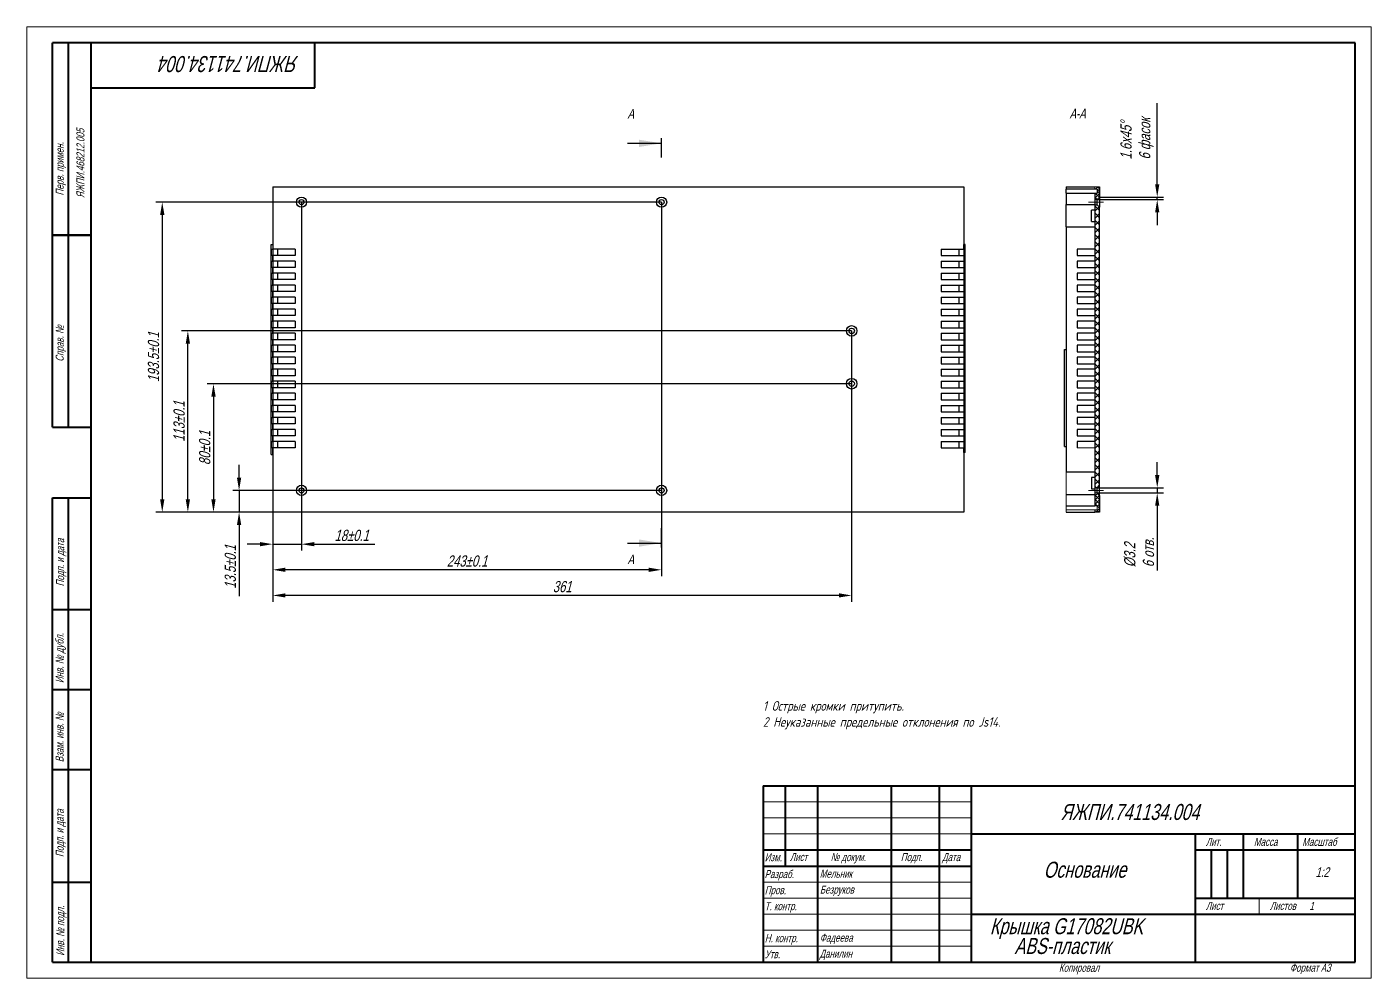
# Model space of a CAD drawing. Header units: millimetres. Extents: x 7140 to 8879, y -16257 to -5062.
# Drawn here: x 7579.3 to 7999.3, y -13839.9 to -13542.9 of the extents above; entities that cross this region are included whole.
import ezdxf

# ---------------------------------------------------------------- set-up
doc = ezdxf.new("R2010")
doc.units = ezdxf.units.MM
doc.linetypes.add('CENTERX2', pattern=[101.6, 63.5, -12.7, 12.7, -12.7])
doc.layers.get('DEFPOINTS').update_dxf_attribs({"color": 1, "lineweight": 0})
doc.layers.add('TONK', color=7, linetype='Continuous')
doc.layers.add('ОСЕВЫЕ', color=7, linetype='Continuous')
doc.layers.add('КА тонкая', color=7, linetype='Continuous', lineweight=15)
doc.styles.add('CLW', font='clw.shx', dxfattribs={"width": 0.75, "oblique": 15})
doc.styles.add('гост', font='GOST_1.TTF', dxfattribs={"oblique": 15, "height": 3})
doc.dimstyles.new('clw', dxfattribs={"dimtxt": 3.5, "dimasz": 4, "dimexe": 2, "dimexo": 0, "dimgap": 1, "dimtad": 1, "dimdec": 4, "dimzin": 0, "dimdsep": 46, "dimtxsty": 'CLW', "dimcen": 5, "dimclrd": 256, "dimclre": 256, "dimclrt": 256, "dimadec": 0, "dimazin": 0, "dimtfac": 1, "dimtdec": 4, "dimtmove": 0, "dimatfit": 1, "dimfxl": 1, "dimtolj": 1, "dimtzin": 0, "dimlwd": -1, "dimlwe": -1, "dimarcsym": 0})

# ---------------------------------------------------------------- blocks, each defined once
blk = doc.blocks.new('*D117')
at = {"linetype": 'Continuous', "transparency": 16777216}
for p, q in [((7777.61, -13597.66), (7777.61, -13714.46)), ((7656.11, -13612.36), (7656.11, -13714.46)), ((7773.61, -13712.46), (7660.11, -13712.46))]:
    blk.add_line(p, q, dxfattribs=at)
at = {"linetype": 'Continuous', "lineweight": 0, "transparency": 16777216}
for points in [[(7660.11, -13711.79), (7660.11, -13713.12), (7656.11, -13712.46)], [(7773.61, -13711.79), (7773.61, -13713.12), (7777.61, -13712.46)]]:
    blk.add_solid(points, dxfattribs=at)
at = {"layer": 'DEFPOINTS', "color": 0, "linetype": 'Continuous', "lineweight": 0, "transparency": 16777216}
for p in [(7777.61, -13597.66), (7656.11, -13612.36), (7656.11, -13712.46)]:
    blk.add_point(p, dxfattribs=at)
at = {"linetype": 'Continuous', "lineweight": 0, "transparency": 16777216, "insert": (7716.86, -13707.96), "char_height": 3.5, "attachment_point": 2, "style": 'CLW'}
blk.add_mtext('\\A1;243%%P0.1', dxfattribs=at)
blk = doc.blocks.new('*D118')
at = {"linetype": 'Continuous', "transparency": 16777216}
for p, q in [((7777.61, -13597.66), (7619.61, -13597.66)), ((7621.61, -13601.66), (7621.61, -13690.46)), ((7656.11, -13694.46), (7619.61, -13694.46))]:
    blk.add_line(p, q, dxfattribs=at)
at = {"linetype": 'Continuous', "lineweight": 0, "transparency": 16777216}
for points in [[(7620.94, -13601.66), (7622.28, -13601.66), (7621.61, -13597.66)], [(7620.94, -13690.46), (7622.28, -13690.46), (7621.61, -13694.46)]]:
    blk.add_solid(points, dxfattribs=at)
at = {"layer": 'DEFPOINTS', "color": 0, "linetype": 'Continuous', "lineweight": 0, "transparency": 16777216}
for p in [(7777.61, -13597.66), (7621.61, -13694.46), (7656.11, -13694.46)]:
    blk.add_point(p, dxfattribs=at)
at = {"linetype": 'Continuous', "lineweight": 0, "transparency": 16777216, "insert": (7617.11, -13646.06), "char_height": 3.5, "attachment_point": 2, "rotation": 90, "style": 'CLW'}
blk.add_mtext('\\A1;193.5%%P0.1', dxfattribs=at)
blk = doc.blocks.new('*D119')
at = {"linetype": 'Continuous', "transparency": 16777216}
for p, q in [((7665.11, -13597.66), (7665.11, -13706.46)), ((7656.11, -13694.46), (7656.11, -13706.46)), ((7652.11, -13704.46), (7648.11, -13704.46)), ((7656.11, -13704.46), (7665.11, -13704.46)), ((7669.11, -13704.46), (7688.02, -13704.46))]:
    blk.add_line(p, q, dxfattribs=at)
at = {"linetype": 'Continuous', "lineweight": 0, "transparency": 16777216}
for points in [[(7652.11, -13703.79), (7652.11, -13705.12), (7656.11, -13704.46)], [(7669.11, -13703.79), (7669.11, -13705.12), (7665.11, -13704.46)]]:
    blk.add_solid(points, dxfattribs=at)
at = {"layer": 'DEFPOINTS', "color": 0, "linetype": 'Continuous', "lineweight": 0, "transparency": 16777216}
for p in [(7665.11, -13597.66), (7656.11, -13694.46), (7665.11, -13704.46)]:
    blk.add_point(p, dxfattribs=at)
at = {"linetype": 'Continuous', "lineweight": 0, "transparency": 16777216, "insert": (7680.8, -13699.96), "char_height": 3.5, "attachment_point": 2, "style": 'CLW'}
blk.add_mtext('\\A1;18%%P0.1', dxfattribs=at)
blk = doc.blocks.new('*D120')
at = {"linetype": 'Continuous', "transparency": 16777216}
for p, q in [((7645.61, -13683.66), (7645.61, -13679.66)), ((7777.61, -13687.66), (7643.61, -13687.66)), ((7645.61, -13687.66), (7645.61, -13694.46)), ((7656.11, -13694.46), (7643.61, -13694.46)), ((7645.61, -13698.46), (7645.61, -13720.65))]:
    blk.add_line(p, q, dxfattribs=at)
at = {"linetype": 'Continuous', "lineweight": 0, "transparency": 16777216}
for points in [[(7644.94, -13683.66), (7646.28, -13683.66), (7645.61, -13687.66)], [(7644.94, -13698.46), (7646.28, -13698.46), (7645.61, -13694.46)]]:
    blk.add_solid(points, dxfattribs=at)
at = {"layer": 'DEFPOINTS', "color": 0, "linetype": 'Continuous', "lineweight": 0, "transparency": 16777216}
for p in [(7777.61, -13687.66), (7645.61, -13694.46), (7656.11, -13694.46)]:
    blk.add_point(p, dxfattribs=at)
at = {"linetype": 'Continuous', "lineweight": 0, "transparency": 16777216, "insert": (7641.11, -13711.55), "char_height": 3.5, "attachment_point": 2, "rotation": 90, "style": 'CLW'}
blk.add_mtext('\\A1;13.5%%P0.1', dxfattribs=at)
blk = doc.blocks.new('*D121')
at = {"linetype": 'Continuous', "transparency": 16777216}
for p, q in [((7837.01, -13654.36), (7635.61, -13654.36)), ((7637.61, -13658.36), (7637.61, -13690.46)), ((7656.11, -13694.46), (7635.61, -13694.46))]:
    blk.add_line(p, q, dxfattribs=at)
at = {"linetype": 'Continuous', "lineweight": 0, "transparency": 16777216}
for points in [[(7636.94, -13658.36), (7638.28, -13658.36), (7637.61, -13654.36)], [(7636.94, -13690.46), (7638.28, -13690.46), (7637.61, -13694.46)]]:
    blk.add_solid(points, dxfattribs=at)
at = {"layer": 'DEFPOINTS', "color": 0, "linetype": 'Continuous', "lineweight": 0, "transparency": 16777216}
for p in [(7837.01, -13654.36), (7637.61, -13694.46), (7656.11, -13694.46)]:
    blk.add_point(p, dxfattribs=at)
at = {"linetype": 'Continuous', "lineweight": 0, "transparency": 16777216, "insert": (7633.11, -13674.41), "char_height": 3.5, "attachment_point": 2, "rotation": 90, "style": 'CLW'}
blk.add_mtext('\\A1;80%%P0.1', dxfattribs=at)
blk = doc.blocks.new('*D122')
at = {"linetype": 'Continuous', "transparency": 16777216}
for p, q in [((7837.01, -13637.86), (7627.61, -13637.86)), ((7629.61, -13690.46), (7629.61, -13641.86)), ((7656.11, -13694.46), (7627.61, -13694.46))]:
    blk.add_line(p, q, dxfattribs=at)
at = {"linetype": 'Continuous', "lineweight": 0, "transparency": 16777216}
for points in [[(7628.94, -13641.86), (7630.28, -13641.86), (7629.61, -13637.86)], [(7628.94, -13690.46), (7630.28, -13690.46), (7629.61, -13694.46)]]:
    blk.add_solid(points, dxfattribs=at)
at = {"layer": 'DEFPOINTS', "color": 0, "linetype": 'Continuous', "lineweight": 0, "transparency": 16777216}
for p in [(7629.61, -13637.86), (7837.01, -13637.86), (7656.11, -13694.46)]:
    blk.add_point(p, dxfattribs=at)
at = {"linetype": 'Continuous', "lineweight": 0, "transparency": 16777216, "insert": (7625.11, -13666.16), "char_height": 3.5, "attachment_point": 2, "rotation": 90, "style": 'CLW'}
blk.add_mtext('\\A1;113%%P0.1', dxfattribs=at)
blk = doc.blocks.new('*D123')
at = {"linetype": 'Continuous', "transparency": 16777216}
for p, q in [((7656.11, -13612.36), (7656.11, -13722.46)), ((7837.01, -13637.86), (7837.01, -13722.46)), ((7833.01, -13720.46), (7660.11, -13720.46))]:
    blk.add_line(p, q, dxfattribs=at)
at = {"linetype": 'Continuous', "lineweight": 0, "transparency": 16777216}
for points in [[(7660.11, -13719.79), (7660.11, -13721.12), (7656.11, -13720.46)], [(7833.01, -13719.79), (7833.01, -13721.12), (7837.01, -13720.46)]]:
    blk.add_solid(points, dxfattribs=at)
at = {"layer": 'DEFPOINTS', "color": 0, "linetype": 'Continuous', "lineweight": 0, "transparency": 16777216}
for p in [(7656.11, -13612.36), (7837.01, -13637.86), (7656.11, -13720.46)]:
    blk.add_point(p, dxfattribs=at)
at = {"linetype": 'Continuous', "lineweight": 0, "transparency": 16777216, "insert": (7746.56, -13715.96), "char_height": 3.5, "attachment_point": 2, "style": 'CLW'}
blk.add_mtext('\\A1;361', dxfattribs=at)
blk = doc.blocks.new('*D124')
at = {"linetype": 'Continuous', "transparency": 16777216}
for p, q in [((7932.48, -13592.06), (7932.48, -13566.75)), ((7913.68, -13596.86), (7934.48, -13596.86)), ((7914.48, -13596.06), (7934.48, -13596.06)), ((7932.48, -13596.86), (7932.48, -13596.06)), ((7932.48, -13600.86), (7932.48, -13604.86))]:
    blk.add_line(p, q, dxfattribs=at)
at = {"linetype": 'Continuous', "lineweight": 0, "transparency": 16777216}
for points in [[(7931.81, -13592.06), (7933.15, -13592.06), (7932.48, -13596.06)], [(7931.81, -13600.86), (7933.15, -13600.86), (7932.48, -13596.86)]]:
    blk.add_solid(points, dxfattribs=at)
at = {"layer": 'DEFPOINTS', "color": 0, "linetype": 'Continuous', "lineweight": 0, "transparency": 16777216}
for p in [(7913.68, -13596.86), (7914.48, -13596.06), (7932.48, -13596.06)]:
    blk.add_point(p, dxfattribs=at)
at = {"linetype": 'Continuous', "lineweight": 0, "transparency": 16777216, "insert": (7920.98, -13584.36), "char_height": 3.5, "attachment_point": 1, "rotation": 90, "style": 'CLW'}
blk.add_mtext('\\A1;1.6x45%%D\\P6 фасок', dxfattribs=at)
blk = doc.blocks.new('*D125')
at = {"linetype": 'Continuous', "transparency": 16777216}
for p, q in [((7932.48, -13682.86), (7932.48, -13678.86)), ((7913.68, -13686.86), (7934.48, -13686.86)), ((7932.48, -13686.86), (7932.48, -13688.46)), ((7913.68, -13688.46), (7934.48, -13688.46)), ((7932.48, -13692.46), (7932.48, -13712.67))]:
    blk.add_line(p, q, dxfattribs=at)
at = {"linetype": 'Continuous', "lineweight": 0, "transparency": 16777216}
for points in [[(7931.81, -13682.86), (7933.15, -13682.86), (7932.48, -13686.86)], [(7931.81, -13692.46), (7933.15, -13692.46), (7932.48, -13688.46)]]:
    blk.add_solid(points, dxfattribs=at)
at = {"layer": 'DEFPOINTS', "color": 0, "linetype": 'Continuous', "lineweight": 0, "transparency": 16777216}
for p in [(7913.68, -13686.86), (7932.48, -13686.86), (7913.68, -13688.46)]:
    blk.add_point(p, dxfattribs=at)
at = {"linetype": 'Continuous', "lineweight": 30, "transparency": 16777216, "insert": (7922.15, -13711.67), "char_height": 3.5, "attachment_point": 1, "rotation": 90, "style": 'CLW'}
blk.add_mtext('\\A1;%%C3.2\\P6 отв.', dxfattribs=at)

msp = doc.modelspace()

# ---------------------------------------------------------------- hatches: boundary and pattern name
at = {"layer": 'КА тонкая', "linetype": 'ByBlock', "lineweight": 0, "ltscale": 20}
h = msp.add_hatch(dxfattribs=at)
h.set_pattern_fill('ANSI37', color=256, scale=0.3)
h.set_pattern_definition([(45, (0, 322.0025), (-0.67351921, 0.67351921), []), (135, (0, 322.0025), (-0.67351921, -0.67351921), [])])
h.paths.add_polyline_path([(7912.98059, -13692.45796), (7913.73059, -13692.45796), (7913.73059, -13693.70796), (7912.98059, -13693.70796), (7912.98059, -13694.45796), (7914.48059, -13694.45796), (7914.48059, -13689.25796), (7913.68059, -13688.45796), (7912.98059, -13688.45796)])
h.paths.add_polyline_path([(7912.98059, -13596.85796), (7913.68059, -13596.85796), (7914.48059, -13596.05796), (7914.48059, -13592.85796), (7912.98059, -13592.85796), (7912.98059, -13593.60796), (7913.73059, -13593.60796), (7913.73059, -13594.85796), (7912.98059, -13594.85796)])
h = msp.add_hatch(dxfattribs=at)
h.set_pattern_fill('ANSI37', color=256, scale=0.5)
h.set_pattern_definition([(45, (0, 322.0025), (-1.12253202, 1.12253202), []), (135, (0, 322.0025), (-1.12253202, -1.12253202), [])])
edge = h.paths.add_edge_path()
edge.add_line((7914.48059, -13686.05796), (7914.48059, -13599.25796))
edge.add_line((7914.48059, -13599.25796), (7913.68059, -13598.45796))
edge.add_line((7912.98059, -13598.45796), (7913.68059, -13598.45796))
edge.add_line((7912.98059, -13598.45796), (7912.98059, -13686.85796))

# ---------------------------------------------------------------- linework, layer by layer
at = {"color": 7, "linetype": 'Continuous', "lineweight": 40}
for p, q in [((7587.30999, -13667.94486), (7587.30999, -13547.94486)), ((7599.30999, -13547.94486), (7587.30999, -13547.94486)), ((7587.30999, -13667.94486), (7587.30999, -13547.94486)), ((7592.30999, -13667.94486), (7592.30999, -13547.94486)), ((7592.30999, -13667.94486), (7592.30999, -13547.94486)), ((7994.30999, -13547.94486), (7599.30999, -13547.94486)), ((7599.30999, -13547.94486), (7599.30999, -13834.94486)), ((7669.30999, -13561.94486), (7669.30999, -13547.94486)), ((7994.30999, -13834.94486), (7994.30999, -13547.94486)), ((7599.30999, -13561.94486), (7669.30999, -13561.94486)), ((7587.30999, -13607.94486), (7599.30999, -13607.94486)), ((7599.30999, -13607.94486), (7587.30999, -13607.94486)), ((7587.30999, -13667.94486), (7599.30999, -13667.94486)), ((7587.30999, -13834.94486), (7587.30999, -13689.94486)), ((7587.30999, -13689.94486), (7599.30999, -13689.94486)), ((7592.30999, -13834.94486), (7592.30999, -13689.94486)), ((7599.30999, -13724.94486), (7587.30999, -13724.94486)), ((7599.30999, -13749.94486), (7587.30999, -13749.94486)), ((7599.30999, -13774.94486), (7587.30999, -13774.94486)), ((7809.30999, -13779.94486), (7994.30999, -13779.94486)), ((7809.30999, -13779.94486), (7809.30999, -13834.94486)), ((7816.30999, -13804.94486), (7816.30999, -13779.94486)), ((7826.30999, -13779.94486), (7826.30999, -13834.94486)), ((7849.30999, -13779.94486), (7849.30999, -13834.94486)), ((7864.30999, -13779.94486), (7864.30999, -13834.94486)), ((7874.30999, -13779.94486), (7874.30999, -13834.94486)), ((7874.30999, -13794.94486), (7994.30999, -13794.94486)), ((7944.30999, -13794.94486), (7944.30999, -13834.94486)), ((7959.30999, -13794.94486), (7959.30999, -13814.94486)), ((7976.30999, -13794.94486), (7976.30999, -13814.94486)), ((7809.30999, -13799.94486), (7874.30999, -13799.94486)), ((7944.30999, -13799.94486), (7994.30999, -13799.94486)), ((7949.30999, -13799.94486), (7949.30999, -13814.94486)), ((7954.30999, -13799.94486), (7954.30999, -13814.94486)), ((7809.30999, -13804.94486), (7874.30999, -13804.94486)), ((7587.30999, -13809.94486), (7599.30999, -13809.94486)), ((7944.30999, -13814.94486), (7994.30999, -13814.94486)), ((7874.30999, -13819.94486), (7994.30999, -13819.94486)), ((7587.30999, -13834.94486), (7599.30999, -13834.94486)), ((7599.30999, -13834.94486), (7994.30999, -13834.94486))]:
    msp.add_line(p, q, dxfattribs=at)
at = {"color": 7, "linetype": 'Continuous', "lineweight": 15}
for p, q in [((7599.30999, -13547.94486), (7599.30999, -13834.94486)), ((7912.98059, -13592.85796), (7912.98059, -13593.60796)), ((7912.98059, -13592.85796), (7914.48059, -13592.85796)), ((7907.48059, -13674.35796), (7912.98059, -13674.35796)), ((7903.98059, -13681.90796), (7903.98059, -13688.90796)), ((7903.98059, -13688.90796), (7903.98059, -13692.45796)), ((7912.98059, -13688.45796), (7913.68059, -13688.45796)), ((7914.48059, -13689.25796), (7913.68059, -13688.45796)), ((7903.98059, -13692.45796), (7903.98059, -13693.70796)), ((7903.98059, -13693.70796), (7903.98059, -13694.45796)), ((7912.98059, -13693.70796), (7903.98059, -13693.70796)), ((7912.98059, -13692.45796), (7913.73059, -13692.45796)), ((7913.73059, -13693.70796), (7912.98059, -13693.70796)), ((7913.73059, -13692.45796), (7913.73059, -13693.70796)), ((7964.30999, -13814.94486), (7964.30999, -13819.94486))]:
    msp.add_line(p, q, dxfattribs=at)
at = {"color": 7, "linetype": 'Continuous', "lineweight": 30}
for p, q in [((7766.97012, -13579.29796), (7777.61012, -13579.29796)), ((7656.11011, -13592.85796), (7656.11011, -13610.85796)), ((7656.11011, -13592.85796), (7872.01012, -13592.85796)), ((7872.01012, -13592.85796), (7872.01012, -13612.35796)), ((7903.98059, -13592.85796), (7903.98059, -13593.60796)), ((7903.98059, -13592.85796), (7912.98059, -13592.85796)), ((7912.98059, -13593.60796), (7903.98059, -13593.60796)), ((7903.98059, -13594.85796), (7903.98059, -13593.60796)), ((7903.98059, -13594.85796), (7903.98059, -13598.40796)), ((7903.98059, -13594.85796), (7912.98059, -13594.85796)), ((7913.73059, -13593.60796), (7912.98059, -13593.60796)), ((7912.98059, -13594.85796), (7912.98059, -13596.85796)), ((7912.98059, -13594.85796), (7913.73059, -13594.85796)), ((7913.73059, -13593.60796), (7913.73059, -13594.85796)), ((7914.48059, -13592.85796), (7914.48059, -13596.05796)), ((7903.98059, -13605.40796), (7903.98059, -13598.40796)), ((7903.98059, -13598.40796), (7912.98059, -13598.40796)), ((7913.68059, -13596.85796), (7912.98059, -13596.85796)), ((7912.98059, -13596.85796), (7912.98059, -13598.45796)), ((7912.98059, -13598.45796), (7912.98059, -13686.85796)), ((7912.98059, -13598.45796), (7913.68059, -13598.45796)), ((7913.68059, -13596.85796), (7914.48059, -13596.05796)), ((7913.68059, -13598.45796), (7913.68059, -13596.85796)), ((7914.48059, -13599.25796), (7913.68059, -13598.45796)), ((7912.98059, -13600.15796), (7911.98059, -13600.15796)), ((7911.98059, -13603.65796), (7911.98059, -13600.15796)), ((7911.98059, -13603.65796), (7912.98059, -13603.65796)), ((7903.98059, -13605.40796), (7912.98059, -13605.40796)), ((7903.98059, -13605.40796), (7903.98059, -13681.90796)), ((7655.61012, -13610.85796), (7656.11011, -13610.85796)), ((7655.61012, -13676.45796), (7655.61012, -13610.85796)), ((7656.11011, -13610.85796), (7656.11011, -13612.35796)), ((7872.01012, -13612.35796), (7872.01012, -13610.85796)), ((7872.51012, -13610.85796), (7872.01012, -13610.85796)), ((7872.51012, -13675.85796), (7872.51012, -13610.85796)), ((7655.77679, -13614.35796), (7655.77679, -13612.35796)), ((7655.77679, -13612.35796), (7656.11011, -13612.35796)), ((7656.11011, -13614.35796), (7655.77679, -13614.35796)), ((7655.77679, -13618.10796), (7655.77679, -13616.10796)), ((7655.77679, -13616.10796), (7656.11011, -13616.10796)), ((7663.11011, -13612.35796), (7656.11011, -13612.35796)), ((7656.11011, -13616.10796), (7656.11011, -13614.35796)), ((7663.11011, -13614.35796), (7656.11011, -13614.35796)), ((7663.11011, -13616.10796), (7656.11011, -13616.10796)), ((7657.61011, -13612.35796), (7657.61011, -13614.35796)), ((7657.61011, -13616.10796), (7657.61011, -13618.10796)), ((7663.11011, -13612.35796), (7663.11011, -13614.35796)), ((7663.11011, -13616.10796), (7663.11011, -13618.10796)), ((7865.01012, -13612.35796), (7872.01012, -13612.35796)), ((7865.01012, -13612.35796), (7865.01012, -13614.35796)), ((7865.01012, -13614.35796), (7872.01012, -13614.35796)), ((7865.01012, -13616.10796), (7872.01012, -13616.10796)), ((7865.01012, -13616.10796), (7865.01012, -13618.10796)), ((7870.51012, -13612.35796), (7870.51012, -13614.35796)), ((7870.51012, -13616.10796), (7870.51012, -13618.10796)), ((7872.01012, -13612.35796), (7872.01012, -13614.35796)), ((7872.01012, -13612.35796), (7872.34345, -13612.35796)), ((7872.01012, -13614.35796), (7872.01012, -13616.10796)), ((7872.34345, -13614.35796), (7872.01012, -13614.35796)), ((7872.01012, -13616.10796), (7872.01012, -13618.10796)), ((7872.01012, -13616.10796), (7872.34345, -13616.10796)), ((7872.34345, -13612.35796), (7872.34345, -13614.35796)), ((7872.34345, -13616.10796), (7872.34345, -13618.10796)), ((7907.48059, -13612.35796), (7907.48059, -13614.35796)), ((7912.98059, -13612.35796), (7907.48059, -13612.35796)), ((7907.48059, -13614.35796), (7912.98059, -13614.35796)), ((7907.48059, -13616.10796), (7907.48059, -13618.10796)), ((7912.98059, -13616.10796), (7907.48059, -13616.10796)), ((7656.11011, -13618.10796), (7655.77679, -13618.10796)), ((7655.77679, -13621.85796), (7655.77679, -13619.85796)), ((7655.77679, -13619.85796), (7656.11011, -13619.85796)), ((7656.11011, -13619.85796), (7656.11011, -13618.10796)), ((7663.11011, -13618.10796), (7656.11011, -13618.10796)), ((7663.11011, -13619.85796), (7656.11011, -13619.85796)), ((7657.61011, -13619.85796), (7657.61011, -13621.85796)), ((7663.11011, -13619.85796), (7663.11011, -13621.85796)), ((7865.01012, -13618.10796), (7872.01012, -13618.10796)), ((7865.01012, -13619.85796), (7872.01012, -13619.85796)), ((7865.01012, -13619.85796), (7865.01012, -13621.85796)), ((7870.51012, -13619.85796), (7870.51012, -13621.85796)), ((7872.01012, -13618.10796), (7872.01012, -13619.85796)), ((7872.34345, -13618.10796), (7872.01012, -13618.10796)), ((7872.01012, -13619.85796), (7872.01012, -13621.85796)), ((7872.01012, -13619.85796), (7872.34345, -13619.85796)), ((7872.34345, -13619.85796), (7872.34345, -13621.85796)), ((7907.48059, -13618.10796), (7912.98059, -13618.10796)), ((7907.48059, -13619.85796), (7907.48059, -13621.85796)), ((7912.98059, -13619.85796), (7907.48059, -13619.85796)), ((7656.11011, -13621.85796), (7655.77679, -13621.85796)), ((7655.77679, -13623.60796), (7656.11011, -13623.60796)), ((7655.77679, -13625.60796), (7655.77679, -13623.60796)), ((7656.11011, -13623.60796), (7656.11011, -13621.85796)), ((7663.11011, -13621.85796), (7656.11011, -13621.85796)), ((7663.11011, -13623.60796), (7656.11011, -13623.60796)), ((7657.61011, -13623.60796), (7657.61011, -13625.60796)), ((7663.11011, -13623.60796), (7663.11011, -13625.60796)), ((7865.01012, -13621.85796), (7872.01012, -13621.85796)), ((7865.01012, -13623.60796), (7872.01012, -13623.60796)), ((7865.01012, -13623.60796), (7865.01012, -13625.60796)), ((7870.51012, -13623.60796), (7870.51012, -13625.60796)), ((7872.01012, -13621.85796), (7872.01012, -13623.60796)), ((7872.34345, -13621.85796), (7872.01012, -13621.85796)), ((7872.01012, -13623.60796), (7872.01012, -13625.60796)), ((7872.01012, -13623.60796), (7872.34345, -13623.60796)), ((7872.34345, -13623.60796), (7872.34345, -13625.60796)), ((7907.48059, -13621.85796), (7912.98059, -13621.85796)), ((7907.48059, -13623.60796), (7907.48059, -13625.60796)), ((7912.98059, -13623.60796), (7907.48059, -13623.60796)), ((7656.11011, -13625.60796), (7655.77679, -13625.60796)), ((7655.77679, -13627.35796), (7656.11011, -13627.35796)), ((7655.77679, -13629.35796), (7655.77679, -13627.35796)), ((7656.11011, -13627.35796), (7656.11011, -13625.60796)), ((7663.11011, -13625.60796), (7656.11011, -13625.60796)), ((7663.11011, -13627.35796), (7656.11011, -13627.35796)), ((7657.61011, -13627.35796), (7657.61011, -13629.35796)), ((7663.11011, -13627.35796), (7663.11011, -13629.35796)), ((7865.01012, -13625.60796), (7872.01012, -13625.60796)), ((7865.01012, -13627.35796), (7872.01012, -13627.35796)), ((7865.01012, -13627.35796), (7865.01012, -13629.35796)), ((7870.51012, -13627.35796), (7870.51012, -13629.35796)), ((7872.01012, -13625.60796), (7872.01012, -13627.35796)), ((7872.34345, -13625.60796), (7872.01012, -13625.60796)), ((7872.01012, -13627.35796), (7872.01012, -13629.35796)), ((7872.01012, -13627.35796), (7872.34345, -13627.35796)), ((7872.34345, -13627.35796), (7872.34345, -13629.35796)), ((7907.48059, -13625.60796), (7912.98059, -13625.60796)), ((7907.48059, -13627.35796), (7907.48059, -13629.35796)), ((7912.98059, -13627.35796), (7907.48059, -13627.35796)), ((7656.11011, -13629.35796), (7655.77679, -13629.35796)), ((7655.77679, -13631.10796), (7656.11011, -13631.10796)), ((7655.77679, -13633.10796), (7655.77679, -13631.10796)), ((7656.11011, -13633.10796), (7655.77679, -13633.10796)), ((7656.11011, -13631.10796), (7656.11011, -13629.35796)), ((7663.11011, -13629.35796), (7656.11011, -13629.35796)), ((7663.11011, -13631.10796), (7656.11011, -13631.10796)), ((7656.11011, -13634.85796), (7656.11011, -13633.10796)), ((7663.11011, -13633.10796), (7656.11011, -13633.10796)), ((7657.61011, -13631.10796), (7657.61011, -13633.10796)), ((7663.11011, -13631.10796), (7663.11011, -13633.10796)), ((7865.01012, -13629.35796), (7872.01012, -13629.35796)), ((7865.01012, -13631.10796), (7872.01012, -13631.10796)), ((7865.01012, -13631.10796), (7865.01012, -13633.10796)), ((7865.01012, -13633.10796), (7872.01012, -13633.10796)), ((7870.51012, -13631.10796), (7870.51012, -13633.10796)), ((7872.01012, -13629.35796), (7872.01012, -13631.10796)), ((7872.34345, -13629.35796), (7872.01012, -13629.35796)), ((7872.01012, -13631.10796), (7872.01012, -13633.10796)), ((7872.01012, -13631.10796), (7872.34345, -13631.10796)), ((7872.01012, -13633.10796), (7872.01012, -13634.85796)), ((7872.34345, -13633.10796), (7872.01012, -13633.10796)), ((7872.34345, -13631.10796), (7872.34345, -13633.10796)), ((7907.48059, -13629.35796), (7912.98059, -13629.35796)), ((7907.48059, -13631.10796), (7907.48059, -13633.10796)), ((7912.98059, -13631.10796), (7907.48059, -13631.10796)), ((7907.48059, -13633.10796), (7912.98059, -13633.10796)), ((7655.77679, -13634.85796), (7656.11011, -13634.85796)), ((7655.77679, -13636.85796), (7655.77679, -13634.85796)), ((7656.11011, -13636.85796), (7655.77679, -13636.85796)), ((7663.11011, -13634.85796), (7656.11011, -13634.85796)), ((7656.11011, -13638.60796), (7656.11011, -13636.85796)), ((7663.11011, -13636.85796), (7656.11011, -13636.85796)), ((7657.61011, -13634.85796), (7657.61011, -13636.85796)), ((7663.11011, -13634.85796), (7663.11011, -13636.85796)), ((7865.01012, -13634.85796), (7872.01012, -13634.85796)), ((7865.01012, -13634.85796), (7865.01012, -13636.85796)), ((7865.01012, -13636.85796), (7872.01012, -13636.85796)), ((7870.51012, -13634.85796), (7870.51012, -13636.85796)), ((7872.01012, -13634.85796), (7872.01012, -13636.85796)), ((7872.01012, -13634.85796), (7872.34345, -13634.85796)), ((7872.01012, -13636.85796), (7872.01012, -13638.60796)), ((7872.34345, -13636.85796), (7872.01012, -13636.85796)), ((7872.34345, -13634.85796), (7872.34345, -13636.85796)), ((7907.48059, -13634.85796), (7907.48059, -13636.85796)), ((7912.98059, -13634.85796), (7907.48059, -13634.85796)), ((7907.48059, -13636.85796), (7912.98059, -13636.85796)), ((7655.77679, -13638.60796), (7656.11011, -13638.60796)), ((7655.77679, -13640.60796), (7655.77679, -13638.60796)), ((7656.11011, -13640.60796), (7655.77679, -13640.60796)), ((7663.11011, -13638.60796), (7656.11011, -13638.60796)), ((7656.11011, -13642.35796), (7656.11011, -13640.60796)), ((7663.11011, -13640.60796), (7656.11011, -13640.60796)), ((7657.61011, -13638.60796), (7657.61011, -13640.60796)), ((7663.11011, -13638.60796), (7663.11011, -13640.60796)), ((7865.01012, -13638.60796), (7872.01012, -13638.60796)), ((7865.01012, -13638.60796), (7865.01012, -13640.60796)), ((7865.01012, -13640.60796), (7872.01012, -13640.60796)), ((7870.51012, -13638.60796), (7870.51012, -13640.60796)), ((7872.01012, -13638.60796), (7872.01012, -13640.60796)), ((7872.01012, -13638.60796), (7872.34345, -13638.60796)), ((7872.01012, -13640.60796), (7872.01012, -13642.35796)), ((7872.34345, -13640.60796), (7872.01012, -13640.60796)), ((7872.34345, -13638.60796), (7872.34345, -13640.60796)), ((7907.48059, -13638.60796), (7907.48059, -13640.60796)), ((7912.98059, -13638.60796), (7907.48059, -13638.60796)), ((7907.48059, -13640.60796), (7912.98059, -13640.60796)), ((7655.77679, -13642.35796), (7656.11011, -13642.35796)), ((7655.77679, -13644.35796), (7655.77679, -13642.35796)), ((7656.11011, -13644.35796), (7655.77679, -13644.35796)), ((7663.11011, -13642.35796), (7656.11011, -13642.35796)), ((7656.11011, -13646.10796), (7656.11011, -13644.35796)), ((7663.11011, -13644.35796), (7656.11011, -13644.35796)), ((7657.61011, -13642.35796), (7657.61011, -13644.35796)), ((7663.11011, -13642.35796), (7663.11011, -13644.35796)), ((7865.01012, -13642.35796), (7872.01012, -13642.35796)), ((7865.01012, -13642.35796), (7865.01012, -13644.35796)), ((7865.01012, -13644.35796), (7872.01012, -13644.35796)), ((7870.51012, -13642.35796), (7870.51012, -13644.35796)), ((7872.01012, -13642.35796), (7872.01012, -13644.35796)), ((7872.01012, -13642.35796), (7872.34345, -13642.35796)), ((7872.01012, -13644.35796), (7872.01012, -13646.10796)), ((7872.34345, -13644.35796), (7872.01012, -13644.35796)), ((7872.34345, -13642.35796), (7872.34345, -13644.35796)), ((7903.48059, -13643.65796), (7903.98059, -13643.65796)), ((7903.48059, -13673.95796), (7903.48059, -13643.65796)), ((7907.48059, -13642.35796), (7907.48059, -13644.35796)), ((7912.98059, -13642.35796), (7907.48059, -13642.35796)), ((7907.48059, -13644.35796), (7912.98059, -13644.35796)), ((7655.77679, -13646.10796), (7656.11011, -13646.10796)), ((7655.77679, -13648.10796), (7655.77679, -13646.10796)), ((7656.11011, -13648.10796), (7655.77679, -13648.10796)), ((7655.77679, -13649.85796), (7656.11011, -13649.85796)), ((7655.77679, -13651.85796), (7655.77679, -13649.85796)), ((7663.11011, -13646.10796), (7656.11011, -13646.10796)), ((7656.11011, -13649.85796), (7656.11011, -13648.10796)), ((7663.11011, -13648.10796), (7656.11011, -13648.10796)), ((7663.11011, -13649.85796), (7656.11011, -13649.85796)), ((7657.61011, -13646.10796), (7657.61011, -13648.10796)), ((7657.61011, -13649.85796), (7657.61011, -13651.85796)), ((7663.11011, -13646.10796), (7663.11011, -13648.10796)), ((7663.11011, -13649.85796), (7663.11011, -13651.85796)), ((7865.01012, -13646.10796), (7872.01012, -13646.10796)), ((7865.01012, -13646.10796), (7865.01012, -13648.10796)), ((7865.01012, -13648.10796), (7872.01012, -13648.10796)), ((7865.01012, -13649.85796), (7872.01012, -13649.85796)), ((7865.01012, -13649.85796), (7865.01012, -13651.85796)), ((7870.51012, -13646.10796), (7870.51012, -13648.10796)), ((7870.51012, -13649.85796), (7870.51012, -13651.85796)), ((7872.01012, -13646.10796), (7872.01012, -13648.10796)), ((7872.01012, -13646.10796), (7872.34345, -13646.10796)), ((7872.01012, -13648.10796), (7872.01012, -13649.85796)), ((7872.34345, -13648.10796), (7872.01012, -13648.10796)), ((7872.01012, -13649.85796), (7872.01012, -13651.85796)), ((7872.01012, -13649.85796), (7872.34345, -13649.85796)), ((7872.34345, -13646.10796), (7872.34345, -13648.10796)), ((7872.34345, -13649.85796), (7872.34345, -13651.85796)), ((7907.48059, -13646.10796), (7907.48059, -13648.10796)), ((7912.98059, -13646.10796), (7907.48059, -13646.10796)), ((7907.48059, -13648.10796), (7912.98059, -13648.10796)), ((7907.48059, -13649.85796), (7907.48059, -13651.85796)), ((7912.98059, -13649.85796), (7907.48059, -13649.85796)), ((7656.11011, -13651.85796), (7655.77679, -13651.85796)), ((7655.77679, -13653.60796), (7656.11011, -13653.60796)), ((7655.77679, -13655.60796), (7655.77679, -13653.60796)), ((7656.11011, -13653.60796), (7656.11011, -13651.85796)), ((7663.11011, -13651.85796), (7656.11011, -13651.85796)), ((7663.11011, -13653.60796), (7656.11011, -13653.60796)), ((7657.61011, -13653.60796), (7657.61011, -13655.60796)), ((7663.11011, -13653.60796), (7663.11011, -13655.60796)), ((7865.01012, -13651.85796), (7872.01012, -13651.85796)), ((7865.01012, -13653.60796), (7872.01012, -13653.60796)), ((7865.01012, -13653.60796), (7865.01012, -13655.60796)), ((7870.51012, -13653.60796), (7870.51012, -13655.60796)), ((7872.01012, -13651.85796), (7872.01012, -13653.60796)), ((7872.34345, -13651.85796), (7872.01012, -13651.85796)), ((7872.01012, -13653.60796), (7872.01012, -13655.60796)), ((7872.01012, -13653.60796), (7872.34345, -13653.60796)), ((7872.34345, -13653.60796), (7872.34345, -13655.60796)), ((7907.48059, -13651.85796), (7912.98059, -13651.85796)), ((7907.48059, -13653.60796), (7907.48059, -13655.60796)), ((7912.98059, -13653.60796), (7907.48059, -13653.60796)), ((7656.11011, -13655.60796), (7655.77679, -13655.60796)), ((7655.77679, -13657.35796), (7656.11011, -13657.35796)), ((7655.77679, -13659.35796), (7655.77679, -13657.35796)), ((7656.11011, -13657.35796), (7656.11011, -13655.60796)), ((7663.11011, -13655.60796), (7656.11011, -13655.60796)), ((7663.11011, -13657.35796), (7656.11011, -13657.35796)), ((7657.61011, -13657.35796), (7657.61011, -13659.35796)), ((7663.11011, -13657.35796), (7663.11011, -13659.35796)), ((7865.01012, -13655.60796), (7872.01012, -13655.60796)), ((7865.01012, -13657.35796), (7872.01012, -13657.35796)), ((7865.01012, -13657.35796), (7865.01012, -13659.35796)), ((7870.51012, -13657.35796), (7870.51012, -13659.35796)), ((7872.01012, -13655.60796), (7872.01012, -13657.35796)), ((7872.34345, -13655.60796), (7872.01012, -13655.60796)), ((7872.01012, -13657.35796), (7872.01012, -13659.35796)), ((7872.01012, -13657.35796), (7872.34345, -13657.35796)), ((7872.34345, -13657.35796), (7872.34345, -13659.35796)), ((7907.48059, -13655.60796), (7912.98059, -13655.60796)), ((7907.48059, -13657.35796), (7907.48059, -13659.35796)), ((7912.98059, -13657.35796), (7907.48059, -13657.35796)), ((7656.11011, -13659.35796), (7655.77679, -13659.35796)), ((7655.77679, -13661.10796), (7656.11011, -13661.10796)), ((7655.77679, -13663.10796), (7655.77679, -13661.10796)), ((7656.11011, -13661.10796), (7656.11011, -13659.35796)), ((7663.11011, -13659.35796), (7656.11011, -13659.35796)), ((7663.11011, -13661.10796), (7656.11011, -13661.10796)), ((7657.61011, -13661.10796), (7657.61011, -13663.10796)), ((7663.11011, -13661.10796), (7663.11011, -13663.10796)), ((7865.01012, -13659.35796), (7872.01012, -13659.35796)), ((7865.01012, -13661.10796), (7872.01012, -13661.10796)), ((7865.01012, -13661.10796), (7865.01012, -13663.10796)), ((7870.51012, -13661.10796), (7870.51012, -13663.10796)), ((7872.01012, -13659.35796), (7872.01012, -13661.10796)), ((7872.34345, -13659.35796), (7872.01012, -13659.35796)), ((7872.01012, -13661.10796), (7872.01012, -13663.10796)), ((7872.01012, -13661.10796), (7872.34345, -13661.10796)), ((7872.34345, -13661.10796), (7872.34345, -13663.10796)), ((7907.48059, -13659.35796), (7912.98059, -13659.35796)), ((7907.48059, -13661.10796), (7907.48059, -13663.10796)), ((7912.98059, -13661.10796), (7907.48059, -13661.10796)), ((7656.11011, -13663.10796), (7655.77679, -13663.10796)), ((7655.77679, -13664.85796), (7656.11011, -13664.85796)), ((7655.77679, -13666.85796), (7655.77679, -13664.85796)), ((7656.11011, -13664.85796), (7656.11011, -13663.10796)), ((7663.11011, -13663.10796), (7656.11011, -13663.10796)), ((7663.11011, -13664.85796), (7656.11011, -13664.85796)), ((7657.61011, -13664.85796), (7657.61011, -13666.85796)), ((7663.11011, -13664.85796), (7663.11011, -13666.85796)), ((7865.01012, -13663.10796), (7872.01012, -13663.10796)), ((7865.01012, -13664.85796), (7872.01012, -13664.85796)), ((7865.01012, -13664.85796), (7865.01012, -13666.85796)), ((7870.51012, -13664.85796), (7870.51012, -13666.85796)), ((7872.01012, -13663.10796), (7872.01012, -13664.85796)), ((7872.34345, -13663.10796), (7872.01012, -13663.10796)), ((7872.01012, -13664.85796), (7872.01012, -13666.85796)), ((7872.01012, -13664.85796), (7872.34345, -13664.85796)), ((7872.34345, -13664.85796), (7872.34345, -13666.85796)), ((7907.48059, -13663.10796), (7912.98059, -13663.10796)), ((7907.48059, -13664.85796), (7907.48059, -13666.85796)), ((7912.98059, -13664.85796), (7907.48059, -13664.85796)), ((7656.11011, -13666.85796), (7655.77679, -13666.85796)), ((7655.77679, -13668.60796), (7656.11011, -13668.60796)), ((7655.77679, -13670.60796), (7655.77679, -13668.60796)), ((7656.11011, -13670.60796), (7655.77679, -13670.60796)), ((7656.11011, -13668.60796), (7656.11011, -13666.85796)), ((7663.11011, -13666.85796), (7656.11011, -13666.85796)), ((7663.11011, -13668.60796), (7656.11011, -13668.60796)), ((7656.11011, -13672.35796), (7656.11011, -13670.60796)), ((7663.11011, -13670.60796), (7656.11011, -13670.60796)), ((7657.61011, -13668.60796), (7657.61011, -13670.60796)), ((7663.11011, -13668.60796), (7663.11011, -13670.60796)), ((7865.01012, -13666.85796), (7872.01012, -13666.85796)), ((7865.01012, -13668.60796), (7872.01012, -13668.60796)), ((7865.01012, -13668.60796), (7865.01012, -13670.60796)), ((7865.01012, -13670.60796), (7872.01012, -13670.60796)), ((7870.51012, -13668.60796), (7870.51012, -13670.60796)), ((7872.01012, -13666.85796), (7872.01012, -13668.60796)), ((7872.34345, -13666.85796), (7872.01012, -13666.85796)), ((7872.01012, -13668.60796), (7872.01012, -13670.60796)), ((7872.01012, -13668.60796), (7872.34345, -13668.60796)), ((7872.01012, -13670.60796), (7872.01012, -13672.35796)), ((7872.34345, -13670.60796), (7872.01012, -13670.60796)), ((7872.34345, -13668.60796), (7872.34345, -13670.60796)), ((7907.48059, -13666.85796), (7912.98059, -13666.85796)), ((7907.48059, -13668.60796), (7907.48059, -13670.60796)), ((7912.98059, -13668.60796), (7907.48059, -13668.60796)), ((7907.48059, -13670.60796), (7912.98059, -13670.60796)), ((7655.77679, -13672.35796), (7656.11011, -13672.35796)), ((7655.77679, -13674.35796), (7655.77679, -13672.35796)), ((7656.11011, -13674.35796), (7655.77679, -13674.35796)), ((7663.11011, -13672.35796), (7656.11011, -13672.35796)), ((7663.11011, -13674.35796), (7656.11011, -13674.35796)), ((7656.11011, -13676.45796), (7656.11011, -13674.35796)), ((7657.61011, -13672.35796), (7657.61011, -13674.35796)), ((7663.11011, -13672.35796), (7663.11011, -13674.35796)), ((7865.01012, -13672.35796), (7872.01012, -13672.35796)), ((7865.01012, -13672.35796), (7865.01012, -13674.35796)), ((7865.01012, -13674.35796), (7872.01012, -13674.35796)), ((7870.51012, -13672.35796), (7870.51012, -13674.35796)), ((7872.01012, -13672.35796), (7872.01012, -13674.35796)), ((7872.01012, -13672.35796), (7872.34345, -13672.35796)), ((7872.01012, -13674.35796), (7872.01012, -13694.45796)), ((7872.01012, -13675.85796), (7872.01012, -13674.35796)), ((7872.34345, -13674.35796), (7872.01012, -13674.35796)), ((7872.34345, -13672.35796), (7872.34345, -13674.35796)), ((7903.48059, -13673.95796), (7903.98059, -13673.95796)), ((7907.48059, -13672.35796), (7907.48059, -13674.35796)), ((7912.98059, -13672.35796), (7907.48059, -13672.35796)), ((7655.61012, -13676.45796), (7656.11011, -13676.45796)), ((7656.11011, -13676.45796), (7656.11011, -13694.45796)), ((7872.51012, -13675.85796), (7872.01012, -13675.85796)), ((7903.98059, -13681.90796), (7912.98059, -13681.90796)), ((7912.98059, -13683.65796), (7911.98059, -13683.65796)), ((7911.98059, -13683.65796), (7911.98059, -13687.15796)), ((7911.98059, -13687.15796), (7912.98059, -13687.15796)), ((7913.68059, -13686.85796), (7912.98059, -13686.85796)), ((7912.98059, -13686.85796), (7912.98059, -13688.45796)), ((7913.68059, -13686.85796), (7914.48059, -13686.05796)), ((7913.68059, -13688.45796), (7913.68059, -13686.85796)), ((7903.98059, -13688.90796), (7912.98059, -13688.90796)), ((7912.98059, -13688.45796), (7912.98059, -13692.45796)), ((7914.48059, -13689.25796), (7914.48059, -13694.45796)), ((7872.01012, -13694.45796), (7656.11011, -13694.45796)), ((7903.98059, -13692.45796), (7912.98059, -13692.45796)), ((7903.98059, -13694.45796), (7912.98059, -13694.45796)), ((7912.98059, -13693.70796), (7912.98059, -13694.45796)), ((7914.48059, -13694.45796), (7912.98059, -13694.45796)), ((7766.97012, -13704.11799), (7777.61012, -13704.11799))]:
    msp.add_line(p, q, dxfattribs=at)
at = {"color": 7, "linetype": 'CENTERX2', "lineweight": 0, "ltscale": 0.5}
for p, q in [((7910.98059, -13597.65796), (7915.68059, -13597.65796)), ((7910.98059, -13687.65796), (7915.68059, -13687.65796))]:
    msp.add_line(p, q, dxfattribs=at)
at = {"color": 7, "linetype": 'Continuous', "lineweight": 0}
for p, q in [((7809.30999, -13784.94486), (7874.30999, -13784.94486)), ((7809.30999, -13789.94486), (7874.30999, -13789.94486)), ((7809.30999, -13794.94486), (7874.30999, -13794.94486)), ((7809.30999, -13809.94486), (7874.30999, -13809.94486)), ((7809.30999, -13814.94486), (7874.30999, -13814.94486)), ((7809.30999, -13819.94486), (7874.30999, -13819.94486)), ((7809.30999, -13824.94486), (7874.30999, -13824.94486)), ((7809.30999, -13829.94486), (7874.30999, -13829.94486))]:
    msp.add_line(p, q, dxfattribs=at)
at = {"color": 7, "linetype": 'Continuous', "lineweight": 30}
for centre, radius in [((7665.11012, -13597.65796), 1.6), ((7665.11012, -13597.65796), 0.8), ((7777.61012, -13597.65796), 1.6), ((7777.61012, -13597.65796), 0.8), ((7837.01012, -13637.85796), 1.65), ((7837.01012, -13637.85796), 0.85), ((7837.01012, -13654.35796), 1.65), ((7837.01012, -13654.35796), 0.85), ((7665.11012, -13687.65796), 1.6), ((7665.11012, -13687.65796), 0.8), ((7777.61012, -13687.65796), 1.6), ((7777.61012, -13687.65796), 0.8)]:
    msp.add_circle(centre, radius, dxfattribs=at)
for points in [[(7777.61012, -13579.29796), (7770.61012, -13578.17796), (7770.61012, -13580.41796)], [(7777.61012, -13704.11799), (7770.61012, -13702.99799), (7770.61012, -13705.23799)]]:
    msp.add_solid(points, dxfattribs=at)
at = {"layer": 'КА тонкая', "linetype": 'ByBlock', "lineweight": 30, "ltscale": 20}
for p, q in [((7777.61012, -13583.6822), (7777.61012, -13577.67916)), ((7914.48059, -13596.05796), (7914.48059, -13599.25796)), ((7914.48059, -13686.05796), (7914.48059, -13599.25796)), ((7914.48059, -13689.25796), (7914.48059, -13686.05796)), ((7914.48059, -13689.25796), (7913.68059, -13688.45796)), ((7777.61012, -13705.45471), (7777.61012, -13699.45167))]:
    msp.add_line(p, q, dxfattribs=at)
at = {"layer": 'ОСЕВЫЕ', "lineweight": 0}
for p, q in [((7579.30999, -13542.94486), (7999.30999, -13542.94486)), ((7579.30999, -13542.94486), (7579.30999, -13839.94486)), ((7999.30999, -13542.94486), (7999.30999, -13839.94486)), ((7579.30999, -13839.94486), (7999.30999, -13839.94486))]:
    msp.add_line(p, q, dxfattribs=at)

# ---------------------------------------------------------------- texts
at = {"color": 7, "linetype": 'Continuous', "lineweight": 0, "attachment_point": 1, "style": 'CLW'}
for s, insert, char_height, rotation in [('ЯЖПИ.741134.004', (7664.32957, -13557.04105), 5, 180), ('ЯЖПИ.468212.005', (7594.78838, -13596.40553), 2.5, 90), ('Перв. примен.', (7588.31111, -13595.58708), 2.5, 90), ('Справ. №', (7588.31111, -13647.49226), 2.5, 90), ('Подп. и дата', (7588.45313, -13717.64093), 2.5, 90), ('Инв. № дубл.', (7588.25986, -13747.82489), 2.5, 90), ('Взам. инв. №', (7588.28439, -13772.54529), 2.5, 90), ('Подп. и дата', (7588.29504, -13802.15475), 2.5, 90), ('Инв. № подл.', (7588.46474, -13832.98126), 2.5, 90)]:
    msp.add_mtext(s, dxfattribs=dict(at, insert=insert, char_height=char_height, rotation=rotation))
at = {"color": 7, "linetype": 'Continuous', "char_height": 3, "attachment_point": 1, "style": 'CLW'}
for insert in [(7766.97012, -13568.561), (7766.97012, -13707.6934)]:
    msp.add_mtext('А', dxfattribs=dict(at, insert=insert))
at = {"color": 7, "linetype": 'Continuous', "lineweight": 0, "style": 'CLW'}
for s, insert, char_height, attachment_point in [('А-А', (7907.60045, -13568.50617), 3, 2), ('Изм.', (7809.84882, -13800.94256), 2.5, 1), ('Лист', (7817.6974, -13800.88901), 2.5, 1), ('№ докум.', (7830.43181, -13800.91341), 2.5, 1), ('Подп.', (7852.34994, -13800.91705), 2.5, 1), ('Дата', (7865.28293, -13800.91139), 2.5, 1), ('Разраб.', (7809.82577, -13806.21583), 2.5, 1), ('Мельник', (7827.03281, -13806.10626), 2.5, 1), ('Пров.', (7809.86665, -13811.24217), 2.5, 1), ('Безруков', (7827.08355, -13811.07051), 2.5, 1), ('Т. контр.', (7809.81218, -13816.2435), 2.5, 1), ('Н. контр.', (7809.87444, -13826.22665), 2.5, 1), ('Фадеева', (7827.05358, -13826.08636), 2.5, 1), ('Утв.', (7809.86063, -13831.24474), 2.5, 1), ('Данилин', (7826.99856, -13831.08615), 2.5, 1), ('Копировал', (7901.77003, -13835.47661), 2.5, 1), ('Формат А3', (7973.94464, -13835.46155), 2.5, 1)]:
    msp.add_mtext(s, dxfattribs=dict(at, insert=insert, char_height=char_height, attachment_point=attachment_point))
at = {"layer": 'TONK', "style": 'CLW', "oblique": 15, "width": 0.75}
for s, height, p in [('ЯЖПИ.741134.004', 5, (7902.25778, -13790.57567)), ('Лит.', 2.5, (7947.6749, -13798.65351)), ('Масса', 2.5, (7962.6749, -13798.65351)), ('Масштаб', 2.5, (7977.80123, -13798.65351)), ('Основание', 5, (7896.99163, -13808.60206)), ('1:2', 3, (7981.94133, -13808.34572)), ('Лист', 2.5, (7947.6749, -13818.65351)), ('Листов      1', 2.5, (7967.6749, -13818.65351)), ('Крышка G17082UBK', 5, (7880.20102, -13826.24502)), ('ABS-пластик', 5, (7887.88465, -13832.42092))]:
    msp.add_text(s, height=height, dxfattribs=at).set_placement(p)
at = {"layer": 'КА тонкая', "linetype": 'ByBlock', "ltscale": 20, "insert": (7809.30999, -13753.46074), "char_height": 3, "attachment_point": 1, "style": 'гост'}
msp.add_mtext_dynamic_manual_height_columns('1 Острые кромки притупить.\\P2 Неуказанные предельные отклонения по Js14.', width=185, gutter_width=15, heights=[0], dxfattribs=at)

# ---------------------------------------------------------------- dimensions: what is measured, and where the dimension line sits
at = {"color": 7, "linetype": 'Continuous', "lineweight": 0}
for base, p1, p2, text, picture, middle in [((7932.48059, -13596.05796), (7913.68059, -13596.85796), (7914.48059, -13596.05796), '1.6x45%%D\\P6 фасок', '*D124', (7932.48059, -13576.05337)), ((7621.61012, -13694.45796), (7777.61012, -13597.65796), (7656.11012, -13694.45796), '193.5%%P0.1', '*D118', (7621.61012, -13646.05796)), ((7629.61012, -13637.85796), (7656.11012, -13694.45796), (7837.01012, -13637.85796), '113%%P0.1', '*D122', (7629.61012, -13666.15796)), ((7637.61012, -13694.45796), (7837.01012, -13654.35796), (7656.11012, -13694.45796), '80%%P0.1', '*D121', (7637.61012, -13674.40796)), ((7645.61012, -13694.45796), (7777.61012, -13687.65796), (7656.11012, -13694.45796), '13.5%%P0.1', '*D120', (7645.61012, -13711.55187))]:
    dim = msp.add_linear_dim(base=base, p1=p1, p2=p2, angle=90, text=text, dimstyle='clw', dxfattribs=at)
    dim.commit()
    dim.dimension.update_dxf_attribs({"geometry": picture, "text_midpoint": middle, "dimtype": 160})
for base, p1, p2, text, picture, middle in [((7665.11012, -13704.45799), (7656.11012, -13694.45796), (7665.11012, -13597.65796), '18%%P0.1', '*D119', (7680.79773, -13704.45799)), ((7656.11012, -13712.45799), (7777.61012, -13597.65796), (7656.11012, -13612.35796), '243%%P0.1', '*D117', (7716.86012, -13712.45799)), ((7656.11012, -13720.45799), (7837.01012, -13637.85796), (7656.11012, -13612.35796), '361', '*D123', (7746.56012, -13720.45799))]:
    dim = msp.add_linear_dim(base=base, p1=p1, p2=p2, text=text, dimstyle='clw', dxfattribs=at)
    dim.commit()
    dim.dimension.update_dxf_attribs({"geometry": picture, "text_midpoint": middle, "dimtype": 160})
at = {"color": 7, "linetype": 'Continuous', "lineweight": 30}
dim = msp.add_linear_dim(base=(7932.48059, -13686.85796), p1=(7913.68059, -13688.45796), p2=(7913.68059, -13686.85796), angle=90, text='%%C3.2\\P6 отв.', dimstyle='clw', dxfattribs=at)
dim.commit()
dim.dimension.update_dxf_attribs({"geometry": '*D125', "text_midpoint": (7932.48059, -13705.08756), "dimtype": 160})

doc.saveas('drawing.dxf')
